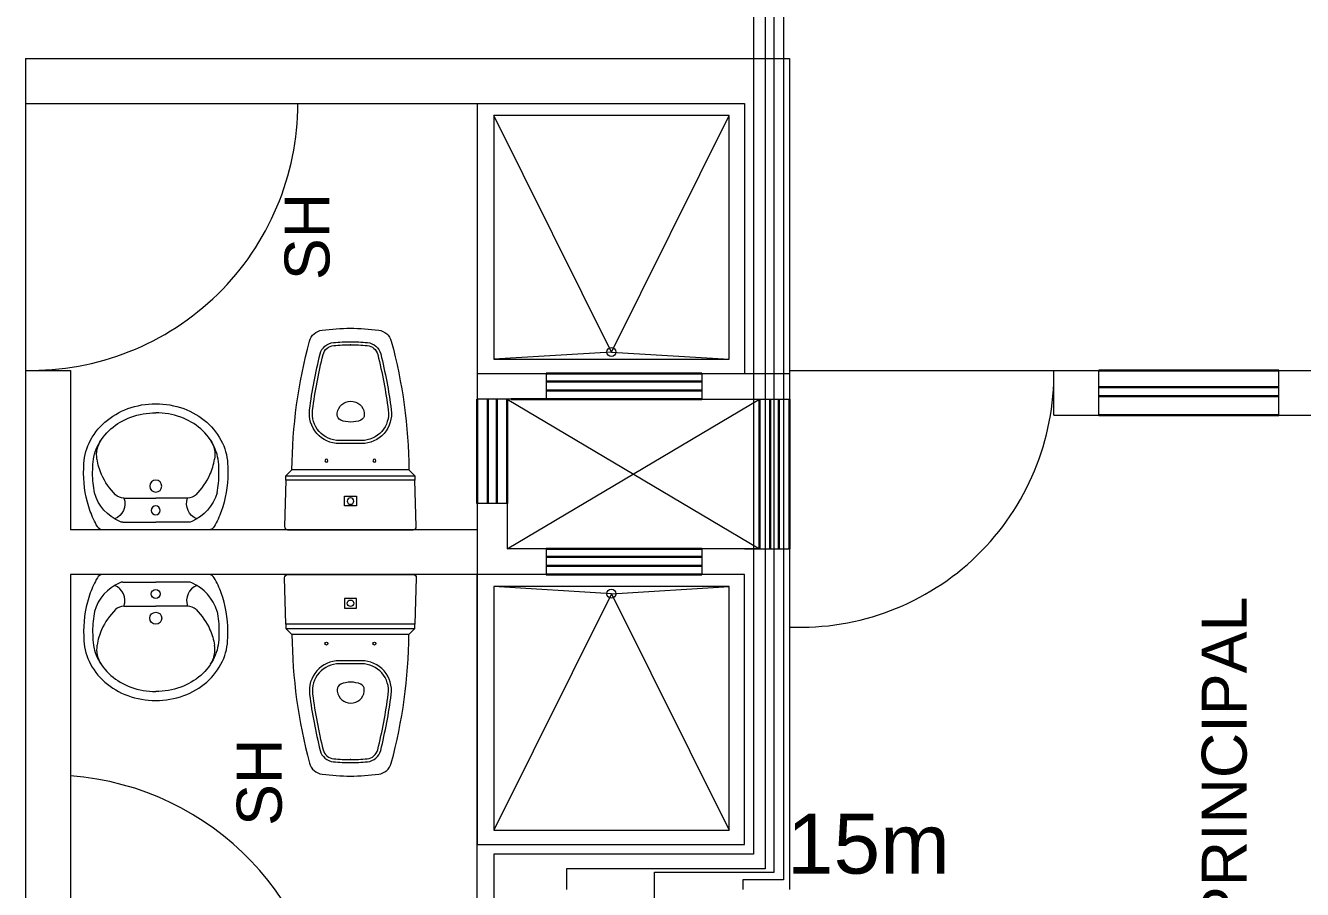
# Model space of a CAD drawing. Header units: metres. Extents: x -2 to 3328848, y -2 to 2725060.
# Drawn here: x 1662868.05 to 1662910.63, y 1362848.53 to 1362877.35 of the extents above; entities that cross this region are included whole.
import ezdxf

# ---------------------------------------------------------------- set-up
doc = ezdxf.new("R2010")
doc.units = ezdxf.units.M
doc.layers.get('0').update_dxf_attribs({"color": 253, "lineweight": 0})
for name, color, linetype, lineweight in [('ICT_TOMAS', 1, 'Continuous', 0), ('muebles', 253, 'Continuous', 0), ('PUERTAS', 253, 'Continuous', 0), ('ventanas', 253, 'Continuous', 30)]:
    doc.layers.add(name, color=color, linetype=linetype, lineweight=lineweight)
doc.styles.add('COTA', font='arial.ttf', dxfattribs={"height": 1})
doc.styles.get("Standard").update_dxf_attribs({"font": 'arial.ttf'})

# ---------------------------------------------------------------- blocks, each defined once
blk = doc.blocks.new('SAPLS510')
for p, q in [((-0.1098, -0.025), (0, -0.025)), ((0.1098, -0.025), (0, -0.025)), ((-0.1061, -0.105), (0, -0.105)), ((0.1061, -0.105), (0, -0.105))]:
    blk.add_line(p, q)
blk.add_lwpolyline([(0.1775, 0), (-0.1775, 0, 0.27095), (-0.1949, -0.0102, 0.041198), (-0.2183, -0.0611, 0.087147), (-0.2406, -0.1885, 0.014423), (-0.24, -0.21, 0.110985), (-0.2223, -0.2889, 0.102819), (-0.1697, -0.3585, 0.093047), (-0.0933, -0.4036, 0.087147), (0, -0.42, 0.087147), (0.0933, -0.4036, 0.093047), (0.1697, -0.3585, 0.102819), (0.2223, -0.2889, 0.110985), (0.24, -0.21, -0.014423), (0.2406, -0.1885, 0.087147), (0.2183, -0.0611, 0.041198), (0.1949, -0.0102, 0.27095), (0.1775, 0)], format="xyb", close=True)
for points in [[(-0.2043, -0.1227, 0.048163), (-0.2106, -0.1885, 0.015067), (-0.21, -0.2092, 0.042482)], [(-0.1343, -0.1166, 0.092164), (-0.1808, -0.1839, 0.064814), (-0.196, -0.2348, 0.10564)], [(0.1343, -0.1166, -0.092164), (0.1808, -0.1839, -0.064814), (0.196, -0.2348, -0.10564)], [(0.2043, -0.1227, -0.048163), (0.2106, -0.1885, -0.015067), (0.21, -0.2092, -0.042482)], [(-0.21, -0.2092, 0.11237), (-0.1951, -0.2761, 0.102819), (-0.15, -0.3359, 0.093047), (-0.083, -0.3754, 0.087147), (0, -0.39, 0.087147)], [(0.21, -0.2092, -0.11237), (0.1951, -0.2761, -0.102819), (0.15, -0.3359, -0.093047), (0.083, -0.3754, -0.087147), (0, -0.39, -0.087147)], [(-0.2058, -0.2457, 0.000644), (-0.2057, -0.2465, 0.042482)], [(0.2058, -0.2457, -0.000644), (0.2057, -0.2465, -0.042482)]]:
    blk.add_lwpolyline(points, format="xyb")
for centre, radius in [((0, -0.0642), 0.015), ((0, -0.1453), 0.02)]:
    blk.add_circle(centre, radius)
for centre, radius, start, end in [((-0.0597, -0.1651), 0.1507, 113.6597, 163.6496), ((-0.1571, -0.0866), 0.0542, 340.1112, 68.7227), ((-0.1101, -0.05), 0.025, 89.7116, 113.6597), ((-0.1098, -0.115), 0.09, 90, 90.4907), ((0.1571, -0.0866), 0.0542, 111.2773, 199.8888), ((0.1098, -0.115), 0.09, 89.5093, 90), ((0.1101, -0.05), 0.025, 66.3403, 90.2884), ((0.0597, -0.1651), 0.1507, 16.3504, 66.3403), ((-0.1061, -0.145), 0.04, 90, 134.8157), ((0.1061, -0.145), 0.04, 45.1843, 90), ((-0.1072, -0.2493), 0.09, 170.7122, 213.5016), ((0.1072, -0.2493), 0.09, 326.4984, 9.2878)]:
    blk.add_arc(centre, radius, start, end)
blk = doc.blocks.new('ISS-I-19')
for points in [[(-0.2097, 0), (0.2097, 0, -0.423114), (0.2197, -0.0103), (0.215, -0.165), (-0.215, -0.165), (-0.2197, -0.0103, -0.423114)], [(-0.195, -0.2, 0.063391), (-0.1364, -0.6288, 0.305778), (-0.0942, -0.6655, 0.026376), (0, -0.672, 0.026376), (0.0942, -0.6655, 0.305778), (0.1364, -0.6288, 0.063391), (0.195, -0.2)], [(0.0348, -0.3652, 0.191623), (-0.0325, -0.3652, 0.289538), (-0.0439, -0.3833), (-0.0439, -0.3888, 0.888012), (0.0462, -0.3888), (0.0462, -0.3833, 0.289538)]]:
    blk.add_lwpolyline(points, format="xyb", close=True)
blk.add_lwpolyline([(0.0198, -0.1114), (0.0198, -0.0795), (-0.0198, -0.0795), (-0.0198, -0.1114)], close=True)
for points in [[(-0.215, -0.165), (-0.215, -0.18), (0.215, -0.18), (0.215, -0.165)], [(-0.215, -0.18), (-0.195, -0.2)], [(0.215, -0.18), (0.195, -0.2)]]:
    blk.add_lwpolyline(points)
for points in [[(-0.0007, -0.627, 0.016864), (0.0566, -0.6241, 0.321456), (0.1009, -0.5863, 0.028421), (0.1361, -0.4001, 0.452707), (0.0369, -0.2871), (-0.0369, -0.2871, 0.452707), (-0.1361, -0.4001, 0.028421), (-0.1009, -0.5863, 0.321456), (-0.0566, -0.6241, 0.016864), (0.0007, -0.627)], [(-0.0009, -0.617, 0.016864), (0.0557, -0.6142, 0.321456), (0.0912, -0.5839, 0.028421), (0.1262, -0.3988, 0.452707), (0.0369, -0.2971), (-0.0369, -0.2971, 0.452707), (-0.1262, -0.3988, 0.028421), (-0.0912, -0.5839, 0.321456), (-0.0557, -0.6142, 0.016864), (0.0009, -0.617, -0.000262), (0, -0.617, -0.000262), (-0.0009, -0.617, 0.000262), (0, -0.617, 0.000262), (0.0009, -0.617, -0.000262), (0, -0.617, -0.000262), (-0.0009, -0.617, 0.000262), (0, -0.617, 0.000262), (0.0009, -0.617)]]:
    blk.add_lwpolyline(points, format="xyb")
for centre, radius in [((0, -0.0955), 0.0109), ((-0.08, -0.23), 0.005), ((0.08, -0.23), 0.005)]:
    blk.add_circle(centre, radius)

msp = doc.modelspace()

# ---------------------------------------------------------------- linework, layer by layer
at = {"ltscale": 0.02}
for p, q in [((1662868.046, 1362876.243), (1662868.046, 1362820.46)), ((1662868.046, 1362876.243), (1662893.522, 1362876.243)), ((1662893.522, 1362876.243), (1662893.522, 1362848.529)), ((1662868.046, 1362874.743), (1662892.022, 1362874.743)), ((1662868.046, 1362874.743), (1662892.022, 1362874.743)), ((1662883.112, 1362874.743), (1662883.112, 1362859.032)), ((1662892.022, 1362874.743), (1662892.022, 1362865.743)), ((1662868.046, 1362865.846), (1662869.546, 1362865.846)), ((1662869.546, 1362865.846), (1662869.546, 1362860.532)), ((1662883.112, 1362865.743), (1662892.022, 1362865.743)), ((1662885.403, 1362865.743), (1662885.403, 1362864.886)), ((1662890.596, 1362865.743), (1662890.596, 1362864.886)), ((1662892.022, 1362865.743), (1662893.522, 1362865.743)), ((1662893.522, 1362865.846), (1662912.598, 1362865.846)), ((1662902.341, 1362864.346), (1662902.341, 1362865.846)), ((1662903.84, 1362864.346), (1662903.84, 1362865.846)), ((1662909.838, 1362864.348), (1662909.838, 1362865.846)), ((1662885.403, 1362864.886), (1662883.112, 1362864.886)), ((1662884.112, 1362859.889), (1662892.522, 1362864.886)), ((1662884.112, 1362864.886), (1662892.522, 1362859.889)), ((1662885.403, 1362864.886), (1662892.022, 1362864.886)), ((1662892.022, 1362864.886), (1662892.522, 1362864.886)), ((1662892.522, 1362864.886), (1662893.522, 1362864.886)), ((1662902.341, 1362864.346), (1662911.098, 1362864.346)), ((1662884.112, 1362861.402), (1662883.112, 1362861.402)), ((1662884.112, 1362861.402), (1662884.112, 1362859.889)), ((1662883.112, 1362860.532), (1662869.546, 1362860.532)), ((1662884.612, 1362859.889), (1662884.112, 1362859.889)), ((1662892.522, 1362859.889), (1662884.612, 1362859.889)), ((1662885.403, 1362859.889), (1662885.403, 1362859.032)), ((1662890.596, 1362859.889), (1662890.596, 1362859.032)), ((1662892.022, 1362859.889), (1662892.522, 1362859.889)), ((1662892.522, 1362859.889), (1662893.522, 1362859.889)), ((1662869.546, 1362859.032), (1662869.546, 1362820.46)), ((1662892.022, 1362859.032), (1662869.546, 1362859.032)), ((1662883.112, 1362844.82), (1662883.112, 1362859.032)), ((1662883.112, 1362859.032), (1662883.112, 1362850.032)), ((1662892.022, 1362850.032), (1662892.022, 1362859.032)), ((1662892.022, 1362850.032), (1662892.022, 1362859.032)), ((1662883.112, 1362850.032), (1662892.022, 1362850.032)), ((1662883.112, 1362850.032), (1662892.022, 1362850.032))]:
    msp.add_line(p, q, dxfattribs=at)
at = {"layer": 'ICT_TOMAS'}
for points in [[(1662932.465, 1362917.689), (1662932.465, 1362879.478), (1662892.323, 1362879.478), (1662892.323, 1362849.709), (1662883.662, 1362849.709), (1662883.662, 1362819.549), (1662889.145, 1362819.549), (1662889.145, 1362820.733)], [(1662933.465, 1362917.689), (1662933.465, 1362878.525), (1662892.708, 1362878.525), (1662892.708, 1362849.225), (1662886.09, 1362849.225), (1662886.081, 1362848.526)], [(1662889.022, 1362842.635), (1662889.022, 1362849.111), (1662893.011, 1362849.111), (1662893.011, 1362878.046), (1662934.015, 1362878.046), (1662934.015, 1362917.689)], [(1662934.465, 1362917.689), (1662934.465, 1362877.705), (1662893.326, 1362877.705), (1662893.326, 1362848.858), (1662891.964, 1362848.858), (1662891.964, 1362848.532)]]:
    msp.add_lwpolyline(points, dxfattribs=at)
at = {"layer": 'muebles', "ltscale": 0.02}
for p, q in [((1662887.584, 1362866.457), (1662883.659, 1362874.344)), ((1662887.584, 1362866.457), (1662891.508, 1362874.344)), ((1662887.584, 1362866.457), (1662883.659, 1362866.221)), ((1662887.584, 1362866.457), (1662891.508, 1362866.221)), ((1662887.583, 1362858.396), (1662883.659, 1362858.632)), ((1662887.583, 1362858.396), (1662883.659, 1362850.509)), ((1662887.583, 1362858.396), (1662891.508, 1362858.632)), ((1662887.583, 1362858.396), (1662891.508, 1362850.509))]:
    msp.add_line(p, q, dxfattribs=at)
for points in [[(1662883.659, 1362874.344), (1662883.659, 1362866.221), (1662891.508, 1362866.221), (1662891.508, 1362874.344)], [(1662883.659, 1362858.632), (1662883.659, 1362850.509), (1662891.508, 1362850.509), (1662891.508, 1362858.632)]]:
    msp.add_lwpolyline(points, close=True, dxfattribs=at)
for centre in [(1662887.584, 1362866.457), (1662887.583, 1362858.396)]:
    msp.add_circle(centre, 0.15, dxfattribs=at)
at = {"layer": 'PUERTAS'}
for centre, radius, start, end in [((1662868.224, 1362874.744), 8.9, 268.8515, 359.9919), ((1662893.875, 1362865.743), 8.466, 267.6121, 0.6961), ((1662868.852, 1362843.05), 9.296, 1.6646, 85.7202)]:
    msp.add_arc(centre, radius, start, end, dxfattribs=at)
at = {"layer": 'ventanas'}
for p, q in [((1662890.596, 1362865.743), (1662885.403, 1362865.743)), ((1662909.838, 1362865.846), (1662903.84, 1362865.846)), ((1662890.596, 1362865.479), (1662885.403, 1362865.479)), ((1662909.838, 1362865.281), (1662903.84, 1362865.281)), ((1662883.112, 1362864.886), (1662883.112, 1362861.402)), ((1662883.461, 1362864.886), (1662883.461, 1362861.402)), ((1662883.761, 1362864.886), (1662883.761, 1362861.402)), ((1662884.112, 1362864.886), (1662884.112, 1362861.402)), ((1662890.596, 1362864.886), (1662884.236, 1362864.886)), ((1662890.596, 1362865.179), (1662885.403, 1362865.179)), ((1662892.522, 1362864.886), (1662892.522, 1362859.889)), ((1662892.872, 1362864.886), (1662892.872, 1362859.889)), ((1662893.172, 1362864.886), (1662893.172, 1362859.889)), ((1662893.522, 1362864.886), (1662893.522, 1362859.889)), ((1662909.838, 1362864.988), (1662903.84, 1362864.988)), ((1662909.838, 1362864.346), (1662903.84, 1362864.346)), ((1662890.596, 1362859.889), (1662885.403, 1362859.889)), ((1662890.596, 1362859.625), (1662885.403, 1362859.625)), ((1662890.596, 1362859.325), (1662885.403, 1362859.325)), ((1662883.112, 1362859.032), (1662883.112, 1362859.032)), ((1662883.461, 1362859.032), (1662883.461, 1362859.032)), ((1662884.112, 1362859.032), (1662884.112, 1362859.032)), ((1662890.596, 1362859.032), (1662885.403, 1362859.032)), ((1662893.522, 1362859.032), (1662893.522, 1362859.032))]:
    msp.add_line(p, q, dxfattribs=at)

# ---------------------------------------------------------------- block references
at = {"layer": 'muebles', "xscale": -10, "yscale": 10, "zscale": 10, "rotation": 180}
for name, p in [('ISS-I-19', (1662878.88, 1362860.532)), ('SAPLS510', (1662872.389, 1362860.532))]:
    msp.add_blockref(name, p, dxfattribs=at)
at = {"layer": 'muebles', "xscale": 10, "yscale": 10, "zscale": 10}
for name, p in [('SAPLS510', (1662872.389, 1362859.032)), ('ISS-I-19', (1662878.88, 1362859.032))]:
    msp.add_blockref(name, p, dxfattribs=at)

# ---------------------------------------------------------------- texts
at = {"linetype": 'Continuous', "char_height": 1.5, "attachment_point": 1, "rotation": 90}
for s, insert in [('SH', (1662876.682, 1362868.854)), ('DORMITORIO PRINCIPAL', (1662907.268, 1362833.039)), ('SH', (1662875.089, 1362850.65))]:
    msp.add_mtext_dynamic_manual_height_columns(s, width=45.32036, gutter_width=125, heights=[0], dxfattribs=dict(at, insert=insert))
at = {"layer": 'ICT_TOMAS', "ltscale": 0.015, "insert": (1662894.249, 1362851.059), "char_height": 2, "attachment_point": 1, "style": 'COTA'}
msp.add_mtext_dynamic_manual_height_columns('\\pxqc;15m', width=3.81057, gutter_width=4, heights=[1.343], dxfattribs=at)

doc.saveas('drawing.dxf')
